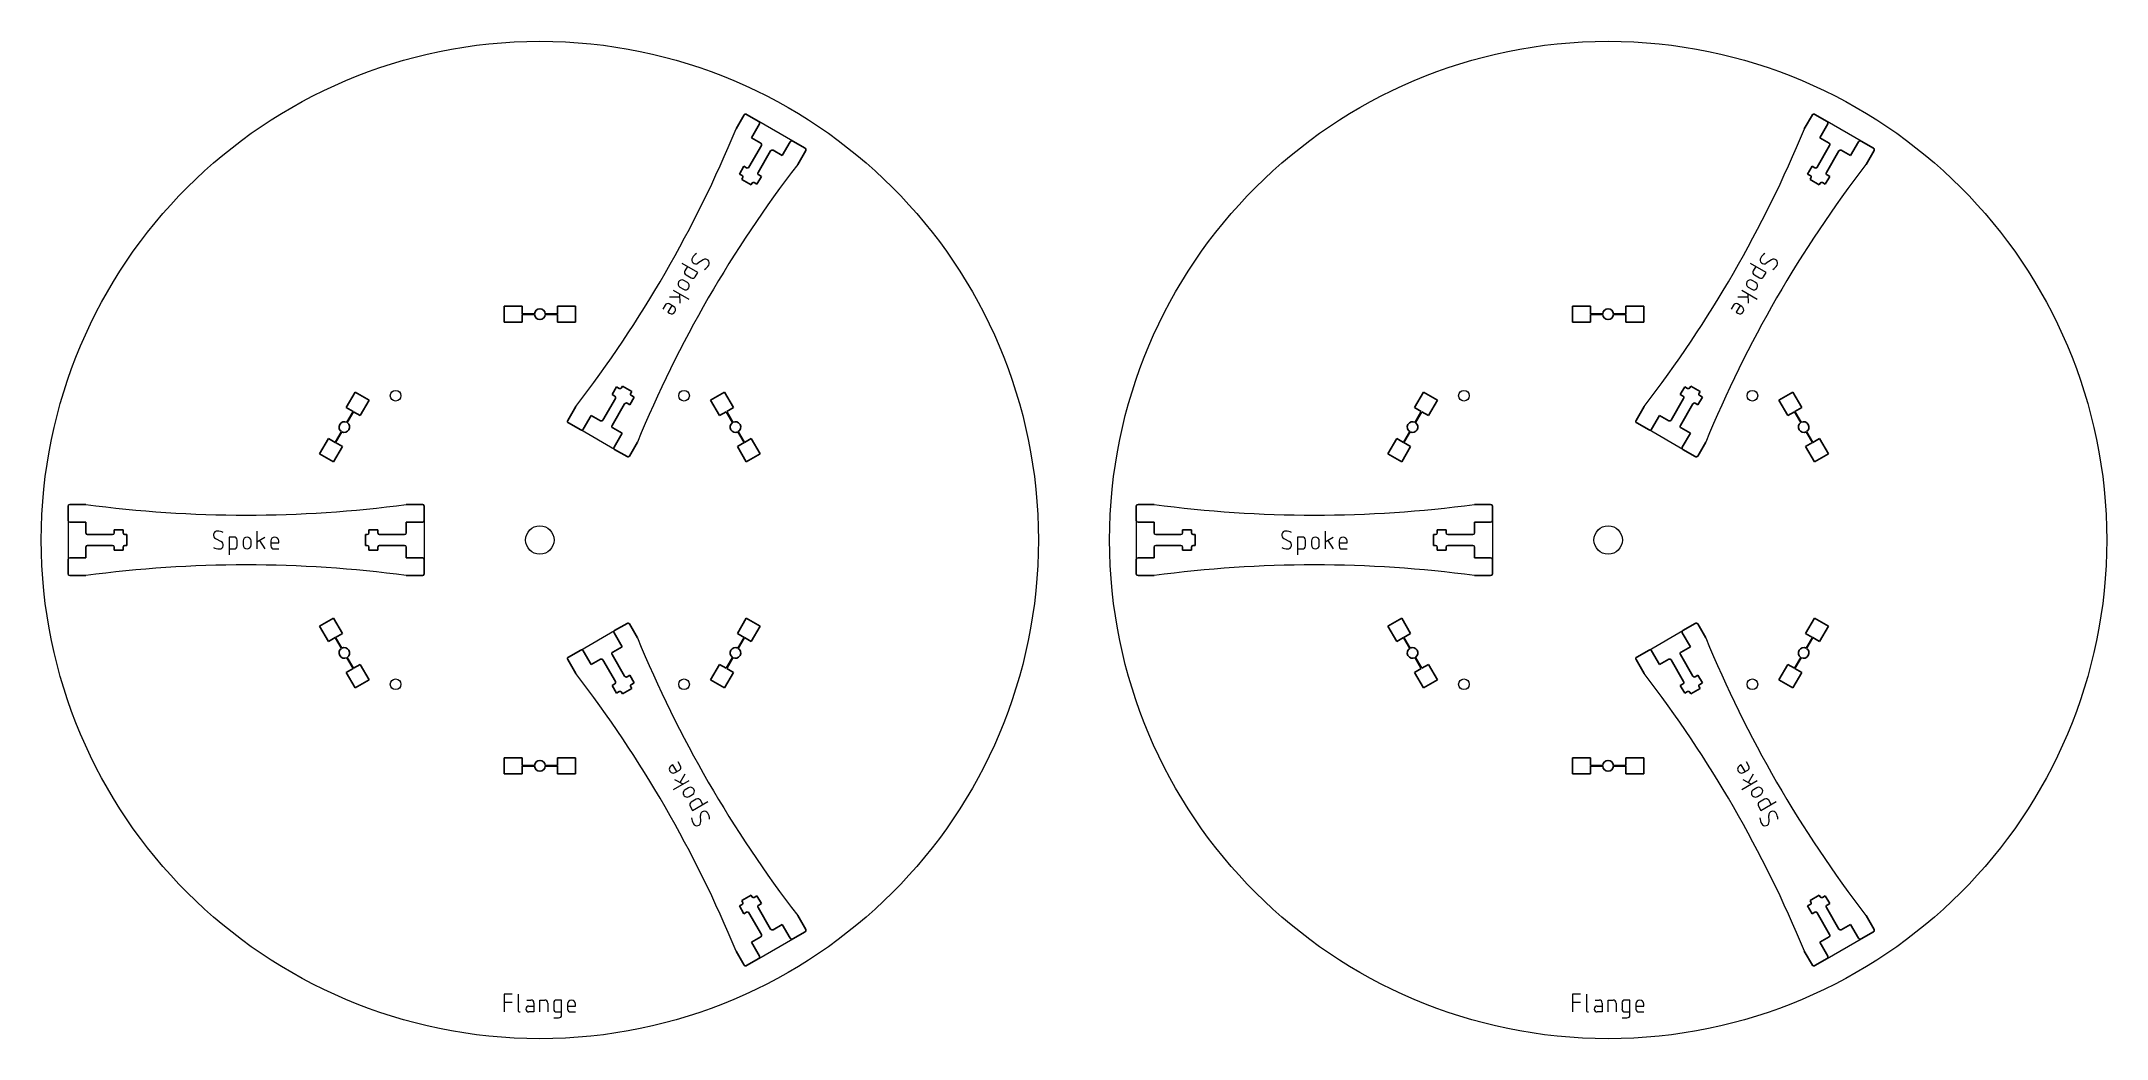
# Model space of a CAD drawing. Header units: millimetres. Extents: x 10 to 590, y 10 to 290.
import ezdxf

# ---------------------------------------------------------------- set-up
doc = ezdxf.new("R2010")
doc.units = ezdxf.units.MM
doc.layers.get('0').update_dxf_attribs({"linetype": 'CONTINUOUS', "lineweight": 25, "true_color": 0x000000})
doc.layers.add('Flange', color=7, linetype='CONTINUOUS', lineweight=0, true_color=0x000000)
doc.layers.add('Flange Etch', color=1, linetype='CONTINUOUS', lineweight=0, true_color=0xff0000)

msp = doc.modelspace()

# ---------------------------------------------------------------- linework, layer by layer
for p, q in [((207.34, 269.32), (205.09, 265.42)), ((211.49, 267.5), (208.02, 269.5)), ((209.42, 262.92), (211.67, 266.82)), ((507.34, 269.32), (505.09, 265.42)), ((511.49, 267.5), (508.02, 269.5)), ((509.42, 262.92), (511.67, 266.82)), ((212.02, 261.42), (209.42, 262.92)), ((218.08, 257.92), (220.33, 261.82)), ((221.01, 262), (224.48, 260)), ((512.02, 261.42), (509.42, 262.92)), ((518.08, 257.92), (520.33, 261.82)), ((521.01, 262), (524.48, 260)), ((212.2, 260.74), (208.7, 254.67)), ((211.3, 253.17), (214.8, 259.24)), ((215.48, 259.42), (218.08, 257.92)), ((224.66, 259.32), (222.41, 255.42)), ((512.2, 260.74), (508.7, 254.67)), ((511.3, 253.17), (514.8, 259.24)), ((515.48, 259.42), (518.08, 257.92)), ((524.66, 259.32), (522.41, 255.42)), ((207.27, 254.92), (206.02, 252.75)), ((206.02, 252.75), (206.77, 252.32)), ((206.95, 251.64), (206.7, 251.21)), ((206.7, 251.21), (209.3, 249.71)), ((208.02, 254.49), (207.27, 254.92)), ((209.3, 249.71), (209.55, 250.14)), ((210.23, 250.32), (210.98, 249.89)), ((210.98, 249.89), (212.23, 252.06)), ((212.23, 252.06), (211.48, 252.49)), ((507.27, 254.92), (506.02, 252.75)), ((506.02, 252.75), (506.77, 252.32)), ((506.95, 251.64), (506.7, 251.21)), ((506.7, 251.21), (509.3, 249.71)), ((508.02, 254.49), (507.27, 254.92)), ((509.3, 249.71), (509.55, 250.14)), ((510.23, 250.32), (510.98, 249.89)), ((510.98, 249.89), (512.23, 252.06)), ((512.23, 252.06), (511.48, 252.49)), ((145, 215.65), (140, 215.65)), ((140, 215.65), (140, 211.15)), ((145, 215.65), (145, 213.48)), ((155, 215.65), (160, 215.65)), ((155, 215.65), (155, 213.48)), ((160, 215.65), (160, 211.15)), ((445, 215.65), (440, 215.65)), ((440, 215.65), (440, 211.15)), ((445, 215.65), (445, 213.48)), ((455, 215.65), (460, 215.65)), ((455, 215.65), (455, 213.48)), ((460, 215.65), (460, 211.15)), ((145, 211.15), (140, 211.15)), ((145, 213.48), (148.5, 213.48)), ((145, 213.33), (145, 211.15)), ((145, 213.33), (148.5, 213.33)), ((151.5, 213.48), (155, 213.48)), ((151.5, 213.33), (155, 213.33)), ((155, 213.33), (155, 211.15)), ((155, 211.15), (160, 211.15)), ((445, 211.15), (440, 211.15)), ((445, 213.48), (448.5, 213.48)), ((445, 213.33), (445, 211.15)), ((445, 213.33), (448.5, 213.33)), ((451.5, 213.48), (455, 213.48)), ((451.5, 213.33), (455, 213.33)), ((455, 213.33), (455, 211.15)), ((455, 211.15), (460, 211.15)), ((95.64, 187.16), (98.14, 191.49)), ((98.14, 191.49), (102.04, 189.24)), ((171.52, 193), (170.27, 190.83)), ((172.27, 192.57), (171.52, 193)), ((173.2, 193.19), (172.95, 192.75)), ((175.8, 191.69), (173.2, 193.19)), ((175.55, 191.25), (175.8, 191.69)), ((201.86, 191.49), (197.96, 189.24)), ((204.36, 187.16), (201.86, 191.49)), ((395.64, 187.16), (398.14, 191.49)), ((398.14, 191.49), (402.04, 189.24)), ((471.52, 193), (470.27, 190.83)), ((472.27, 192.57), (471.52, 193)), ((473.2, 193.19), (472.95, 192.75)), ((475.8, 191.69), (473.2, 193.19)), ((475.55, 191.25), (475.8, 191.69)), ((501.86, 191.49), (497.96, 189.24)), ((504.36, 187.16), (501.86, 191.49)), ((95.64, 187.16), (97.53, 186.07)), ((95.78, 183.04), (97.53, 186.07)), ((95.91, 182.96), (97.66, 185.99)), ((97.66, 185.99), (99.54, 184.91)), ((99.54, 184.91), (102.04, 189.24)), ((157.84, 183.58), (160.09, 187.48)), ((171.2, 189.72), (167.7, 183.66)), ((170.27, 190.83), (171.02, 190.4)), ((170.3, 182.16), (173.8, 188.22)), ((174.48, 188.4), (175.23, 187.97)), ((175.23, 187.97), (176.48, 190.14)), ((176.48, 190.14), (175.73, 190.57)), ((200.46, 184.91), (197.96, 189.24)), ((202.34, 185.99), (200.46, 184.91)), ((202.34, 185.99), (204.09, 182.96)), ((204.36, 187.16), (202.47, 186.07)), ((202.47, 186.07), (204.22, 183.04)), ((395.64, 187.16), (397.53, 186.07)), ((395.78, 183.04), (397.53, 186.07)), ((395.91, 182.96), (397.66, 185.99)), ((397.66, 185.99), (399.54, 184.91)), ((399.54, 184.91), (402.04, 189.24)), ((457.84, 183.58), (460.09, 187.48)), ((471.2, 189.72), (467.7, 183.66)), ((470.27, 190.83), (471.02, 190.4)), ((470.3, 182.16), (473.8, 188.22)), ((474.48, 188.4), (475.23, 187.97)), ((475.23, 187.97), (476.48, 190.14)), ((476.48, 190.14), (475.73, 190.57)), ((500.46, 184.91), (497.96, 189.24)), ((502.34, 185.99), (500.46, 184.91)), ((502.34, 185.99), (504.09, 182.96)), ((504.36, 187.16), (502.47, 186.07)), ((502.47, 186.07), (504.22, 183.04)), ((92.53, 177.41), (94.28, 180.44)), ((92.66, 177.33), (94.41, 180.37)), ((161.49, 180.9), (158.02, 182.9)), ((164.42, 184.98), (162.17, 181.08)), ((167.02, 183.48), (164.42, 184.98)), ((170.48, 181.48), (173.08, 179.98)), ((173.08, 179.98), (170.83, 176.08)), ((205.59, 180.37), (207.34, 177.33)), ((205.72, 180.44), (207.47, 177.41)), ((392.53, 177.41), (394.28, 180.44)), ((392.66, 177.33), (394.41, 180.37)), ((461.49, 180.9), (458.02, 182.9)), ((464.42, 184.98), (462.17, 181.08)), ((467.02, 183.48), (464.42, 184.98)), ((470.48, 181.48), (473.08, 179.98)), ((473.08, 179.98), (470.83, 176.08)), ((505.59, 180.37), (507.34, 177.33)), ((505.72, 180.44), (507.47, 177.41)), ((90.64, 178.5), (88.14, 174.17)), ((88.14, 174.17), (92.04, 171.92)), ((90.64, 178.5), (92.53, 177.41)), ((94.54, 176.25), (92.04, 171.92)), ((92.66, 177.33), (94.54, 176.25)), ((171.01, 175.4), (174.48, 173.4)), ((175.16, 173.58), (177.41, 177.48)), ((207.34, 177.33), (205.46, 176.25)), ((205.46, 176.25), (207.96, 171.92)), ((209.36, 178.5), (207.47, 177.41)), ((211.86, 174.17), (207.96, 171.92)), ((209.36, 178.5), (211.86, 174.17)), ((390.64, 178.5), (388.14, 174.17)), ((388.14, 174.17), (392.04, 171.92)), ((390.64, 178.5), (392.53, 177.41)), ((394.54, 176.25), (392.04, 171.92)), ((392.66, 177.33), (394.54, 176.25)), ((471.01, 175.4), (474.48, 173.4)), ((475.16, 173.58), (477.41, 177.48)), ((507.34, 177.33), (505.46, 176.25)), ((505.46, 176.25), (507.96, 171.92)), ((509.36, 178.5), (507.47, 177.41)), ((511.86, 174.17), (507.96, 171.92)), ((509.36, 178.5), (511.86, 174.17)), ((17.5, 155.5), (17.5, 159.5)), ((18, 160), (22.5, 160)), ((117, 160), (112.5, 160)), ((117.5, 155.5), (117.5, 159.5)), ((317.5, 155.5), (317.5, 159.5)), ((318, 160), (322.5, 160)), ((417, 160), (412.5, 160)), ((417.5, 155.5), (417.5, 159.5)), ((22.5, 155), (18, 155)), ((22.5, 152), (22.5, 155)), ((30, 151.5), (23, 151.5)), ((33, 152.86), (30.5, 152.86)), ((30.5, 152.86), (30.5, 152)), ((33, 152), (33, 152.86)), ((34, 151.5), (33.5, 151.5)), ((34, 148.5), (34, 151.5)), ((101, 151.5), (101, 148.5)), ((101.5, 151.5), (101, 151.5)), ((102, 152.86), (102, 152)), ((104.5, 152.86), (102, 152.86)), ((104.5, 152), (104.5, 152.86)), ((112, 151.5), (105, 151.5)), ((112.5, 155), (117, 155)), ((112.5, 152), (112.5, 155)), ((322.5, 155), (318, 155)), ((322.5, 152), (322.5, 155)), ((330, 151.5), (323, 151.5)), ((333, 152.86), (330.5, 152.86)), ((330.5, 152.86), (330.5, 152)), ((333, 152), (333, 152.86)), ((334, 151.5), (333.5, 151.5)), ((334, 148.5), (334, 151.5)), ((401, 151.5), (401, 148.5)), ((401.5, 151.5), (401, 151.5)), ((402, 152.86), (402, 152)), ((404.5, 152.86), (402, 152.86)), ((404.5, 152), (404.5, 152.86)), ((412, 151.5), (405, 151.5)), ((412.5, 155), (417, 155)), ((412.5, 152), (412.5, 155)), ((22.5, 145), (18, 145)), ((22.5, 148), (22.5, 145)), ((23, 148.5), (30, 148.5)), ((30.5, 148), (30.5, 147.14)), ((30.5, 147.14), (33, 147.14)), ((33, 147.14), (33, 148)), ((33.5, 148.5), (34, 148.5)), ((101, 148.5), (101.5, 148.5)), ((102, 148), (102, 147.14)), ((102, 147.14), (104.5, 147.14)), ((104.5, 147.14), (104.5, 148)), ((105, 148.5), (112, 148.5)), ((112.5, 148), (112.5, 145)), ((112.5, 145), (117, 145)), ((322.5, 145), (318, 145)), ((322.5, 148), (322.5, 145)), ((323, 148.5), (330, 148.5)), ((330.5, 148), (330.5, 147.14)), ((330.5, 147.14), (333, 147.14)), ((333, 147.14), (333, 148)), ((333.5, 148.5), (334, 148.5)), ((401, 148.5), (401.5, 148.5)), ((402, 148), (402, 147.14)), ((402, 147.14), (404.5, 147.14)), ((404.5, 147.14), (404.5, 148)), ((405, 148.5), (412, 148.5)), ((412.5, 148), (412.5, 145)), ((412.5, 145), (417, 145)), ((17.5, 144.5), (17.5, 140.5)), ((18, 140), (22.5, 140)), ((117, 140), (112.5, 140)), ((117.5, 144.5), (117.5, 140.5)), ((317.5, 144.5), (317.5, 140.5)), ((318, 140), (322.5, 140)), ((417, 140), (412.5, 140)), ((417.5, 144.5), (417.5, 140.5)), ((88.14, 125.83), (92.04, 128.08)), ((94.54, 123.75), (92.04, 128.08)), ((205.46, 123.75), (207.96, 128.08)), ((211.86, 125.83), (207.96, 128.08)), ((388.14, 125.83), (392.04, 128.08)), ((394.54, 123.75), (392.04, 128.08)), ((505.46, 123.75), (507.96, 128.08)), ((511.86, 125.83), (507.96, 128.08)), ((90.64, 121.5), (88.14, 125.83)), ((90.64, 121.5), (92.53, 122.59)), ((94.28, 119.56), (92.53, 122.59)), ((92.66, 122.67), (94.54, 123.75)), ((94.41, 119.63), (92.66, 122.67)), ((173.08, 120.02), (170.83, 123.92)), ((171.01, 124.6), (174.48, 126.6)), ((175.16, 126.42), (177.41, 122.52)), ((207.34, 122.67), (205.46, 123.75)), ((207.34, 122.67), (205.59, 119.63)), ((207.47, 122.59), (205.72, 119.56)), ((209.36, 121.5), (207.47, 122.59)), ((209.36, 121.5), (211.86, 125.83)), ((390.64, 121.5), (388.14, 125.83)), ((390.64, 121.5), (392.53, 122.59)), ((394.28, 119.56), (392.53, 122.59)), ((392.66, 122.67), (394.54, 123.75)), ((394.41, 119.63), (392.66, 122.67)), ((473.08, 120.02), (470.83, 123.92)), ((471.01, 124.6), (474.48, 126.6)), ((475.16, 126.42), (477.41, 122.52)), ((507.34, 122.67), (505.46, 123.75)), ((507.34, 122.67), (505.59, 119.63)), ((507.47, 122.59), (505.72, 119.56)), ((509.36, 121.5), (507.47, 122.59)), ((509.36, 121.5), (511.86, 125.83)), ((97.53, 113.93), (95.78, 116.96)), ((97.66, 114.01), (95.91, 117.04)), ((157.84, 116.42), (160.09, 112.52)), ((161.49, 119.1), (158.02, 117.1)), ((164.42, 115.02), (162.17, 118.92)), ((167.02, 116.52), (164.42, 115.02)), ((167.7, 116.34), (171.2, 110.28)), ((173.8, 111.78), (170.3, 117.84)), ((170.48, 118.52), (173.08, 120.02)), ((204.09, 117.04), (202.34, 114.01)), ((204.22, 116.96), (202.47, 113.93)), ((397.53, 113.93), (395.78, 116.96)), ((397.66, 114.01), (395.91, 117.04)), ((457.84, 116.42), (460.09, 112.52)), ((461.49, 119.1), (458.02, 117.1)), ((464.42, 115.02), (462.17, 118.92)), ((467.02, 116.52), (464.42, 115.02)), ((467.7, 116.34), (471.2, 110.28)), ((473.8, 111.78), (470.3, 117.84)), ((470.48, 118.52), (473.08, 120.02)), ((504.09, 117.04), (502.34, 114.01)), ((504.22, 116.96), (502.47, 113.93)), ((95.64, 112.84), (97.53, 113.93)), ((95.64, 112.84), (98.14, 108.51)), ((97.66, 114.01), (99.54, 115.09)), ((98.14, 108.51), (102.04, 110.76)), ((99.54, 115.09), (102.04, 110.76)), ((175.23, 112.03), (174.48, 111.6)), ((176.48, 109.86), (175.23, 112.03)), ((200.46, 115.09), (197.96, 110.76)), ((201.86, 108.51), (197.96, 110.76)), ((202.34, 114.01), (200.46, 115.09)), ((204.36, 112.84), (201.86, 108.51)), ((204.36, 112.84), (202.47, 113.93)), ((395.64, 112.84), (397.53, 113.93)), ((395.64, 112.84), (398.14, 108.51)), ((397.66, 114.01), (399.54, 115.09)), ((398.14, 108.51), (402.04, 110.76)), ((399.54, 115.09), (402.04, 110.76)), ((475.23, 112.03), (474.48, 111.6)), ((476.48, 109.86), (475.23, 112.03)), ((500.46, 115.09), (497.96, 110.76)), ((501.86, 108.51), (497.96, 110.76)), ((502.34, 114.01), (500.46, 115.09)), ((504.36, 112.84), (501.86, 108.51)), ((504.36, 112.84), (502.47, 113.93)), ((171.02, 109.6), (170.27, 109.17)), ((170.27, 109.17), (171.52, 107)), ((171.52, 107), (172.27, 107.43)), ((172.95, 107.25), (173.2, 106.81)), ((173.2, 106.81), (175.8, 108.31)), ((175.8, 108.31), (175.55, 108.75)), ((175.73, 109.43), (176.48, 109.86)), ((471.02, 109.6), (470.27, 109.17)), ((470.27, 109.17), (471.52, 107)), ((471.52, 107), (472.27, 107.43)), ((472.95, 107.25), (473.2, 106.81)), ((473.2, 106.81), (475.8, 108.31)), ((475.8, 108.31), (475.55, 108.75)), ((475.73, 109.43), (476.48, 109.86)), ((145, 88.85), (140, 88.85)), ((140, 84.35), (140, 88.85)), ((145, 86.67), (145, 88.85)), ((155, 88.85), (160, 88.85)), ((155, 86.67), (155, 88.85)), ((160, 84.35), (160, 88.85)), ((445, 88.85), (440, 88.85)), ((440, 84.35), (440, 88.85)), ((445, 86.67), (445, 88.85)), ((455, 88.85), (460, 88.85)), ((455, 86.67), (455, 88.85)), ((460, 84.35), (460, 88.85)), ((145, 84.35), (140, 84.35)), ((148.5, 86.67), (145, 86.67)), ((148.5, 86.52), (145, 86.52)), ((145, 84.35), (145, 86.52)), ((155, 86.67), (151.5, 86.67)), ((155, 86.52), (151.5, 86.52)), ((155, 84.35), (155, 86.52)), ((155, 84.35), (160, 84.35)), ((445, 84.35), (440, 84.35)), ((448.5, 86.67), (445, 86.67)), ((448.5, 86.52), (445, 86.52)), ((445, 84.35), (445, 86.52)), ((455, 86.67), (451.5, 86.67)), ((455, 86.52), (451.5, 86.52)), ((455, 84.35), (455, 86.52)), ((455, 84.35), (460, 84.35)), ((206.77, 47.68), (206.02, 47.25)), ((206.02, 47.25), (207.27, 45.08)), ((209.3, 50.29), (206.7, 48.79)), ((206.7, 48.79), (206.95, 48.36)), ((209.55, 49.86), (209.3, 50.29)), ((210.98, 50.11), (210.23, 49.68)), ((212.23, 47.94), (210.98, 50.11)), ((214.8, 40.76), (211.3, 46.83)), ((211.48, 47.51), (212.23, 47.94)), ((506.77, 47.68), (506.02, 47.25)), ((506.02, 47.25), (507.27, 45.08)), ((509.3, 50.29), (506.7, 48.79)), ((506.7, 48.79), (506.95, 48.36)), ((509.55, 49.86), (509.3, 50.29)), ((510.98, 50.11), (510.23, 49.68)), ((512.23, 47.94), (510.98, 50.11)), ((514.8, 40.76), (511.3, 46.83)), ((511.48, 47.51), (512.23, 47.94)), ((207.27, 45.08), (208.02, 45.51)), ((208.7, 45.33), (212.2, 39.26)), ((215.48, 40.58), (218.08, 42.08)), ((218.08, 42.08), (220.33, 38.18)), ((224.66, 40.68), (222.41, 44.58)), ((507.27, 45.08), (508.02, 45.51)), ((508.7, 45.33), (512.2, 39.26)), ((515.48, 40.58), (518.08, 42.08)), ((518.08, 42.08), (520.33, 38.18)), ((524.66, 40.68), (522.41, 44.58)), ((212.02, 38.58), (209.42, 37.08)), ((209.42, 37.08), (211.67, 33.18)), ((221.01, 38), (224.48, 40)), ((512.02, 38.58), (509.42, 37.08)), ((509.42, 37.08), (511.67, 33.18)), ((521.01, 38), (524.48, 40)), ((207.34, 30.68), (205.09, 34.58)), ((211.49, 32.5), (208.02, 30.5)), ((507.34, 30.68), (505.09, 34.58)), ((511.49, 32.5), (508.02, 30.5))]:
    msp.add_line(p, q)
for centre, radius, start, end in [((207.77, 269.07), 0.5, 60, 150), ((211.24, 267.07), 0.5, 330, 60), ((507.77, 269.07), 0.5, 60, 150), ((511.24, 267.07), 0.5, 330, 60), ((211.77, 260.99), 0.5, 330, 60), ((220.76, 261.57), 0.5, 60, 150), ((511.77, 260.99), 0.5, 330, 60), ((520.76, 261.57), 0.5, 60, 150), ((215.23, 258.99), 0.5, 60, 150), ((224.23, 259.57), 0.5, 330, 60), ((515.23, 258.99), 0.5, 60, 150), ((524.23, 259.57), 0.5, 330, 60), ((206.52, 251.89), 0.5, 330, 60), ((208.27, 254.92), 0.5, 240, 330), ((209.98, 249.89), 0.5, 60, 150), ((211.73, 252.92), 0.5, 150, 240), ((506.52, 251.89), 0.5, 330, 60), ((508.27, 254.92), 0.5, 240, 330), ((509.98, 249.89), 0.5, 60, 150), ((511.73, 252.92), 0.5, 150, 240), ((150, 213.4), 1.5, 2.86598, 177.13402), ((450, 213.4), 1.5, 2.86598, 177.13402), ((150, 213.4), 1.5, 182.86598, 357.13402), ((450, 213.4), 1.5, 182.86598, 357.13402), ((172.52, 193), 0.5, 240, 330), ((472.52, 193), 0.5, 240, 330), ((170.77, 189.97), 0.5, 330, 60), ((174.23, 187.97), 0.5, 60, 150), ((175.98, 191), 0.5, 150, 240), ((470.77, 189.97), 0.5, 330, 60), ((474.23, 187.97), 0.5, 60, 150), ((475.98, 191), 0.5, 150, 240), ((95.09, 181.7), 1.5, 62.86598, 237.13402), ((95.09, 181.7), 1.5, 242.86598, 57.13402), ((158.27, 183.33), 0.5, 150, 240), ((161.74, 181.33), 0.5, 240, 330), ((167.27, 183.91), 0.5, 240, 330), ((170.73, 181.91), 0.5, 150, 240), ((204.91, 181.7), 1.5, 122.86598, 297.13402), ((204.91, 181.7), 1.5, 302.86598, 117.13402), ((395.09, 181.7), 1.5, 62.86598, 237.13402), ((395.09, 181.7), 1.5, 242.86598, 57.13402), ((458.27, 183.33), 0.5, 150, 240), ((461.74, 181.33), 0.5, 240, 330), ((467.27, 183.91), 0.5, 240, 330), ((470.73, 181.91), 0.5, 150, 240), ((504.91, 181.7), 1.5, 122.86598, 297.13402), ((504.91, 181.7), 1.5, 302.86598, 117.13402), ((171.26, 175.83), 0.5, 150, 240), ((471.26, 175.83), 0.5, 150, 240), ((174.73, 173.83), 0.5, 240, 330), ((474.73, 173.83), 0.5, 240, 330), ((18, 159.5), 0.5, 90, 180), ((117, 159.5), 0.5, 360, 90), ((318, 159.5), 0.5, 90, 180), ((417, 159.5), 0.5, 360, 90), ((18, 155.5), 0.5, 180, 270), ((23, 152), 0.5, 180, 270), ((30, 152), 0.5, 270, 360), ((33.5, 152), 0.5, 180, 270), ((101.5, 152), 0.5, 270, 360), ((105, 152), 0.5, 180, 270), ((112, 152), 0.5, 270, 360), ((117, 155.5), 0.5, 270, 360), ((318, 155.5), 0.5, 180, 270), ((323, 152), 0.5, 180, 270), ((330, 152), 0.5, 270, 360), ((333.5, 152), 0.5, 180, 270), ((401.5, 152), 0.5, 270, 360), ((405, 152), 0.5, 180, 270), ((412, 152), 0.5, 270, 360), ((417, 155.5), 0.5, 270, 360), ((18, 144.5), 0.5, 90, 180), ((23, 148), 0.5, 90, 180), ((30, 148), 0.5, 360, 90), ((33.5, 148), 0.5, 90, 180), ((101.5, 148), 0.5, 0, 90), ((105, 148), 0.5, 90, 180), ((112, 148), 0.5, 0, 90), ((117, 144.5), 0.5, 360, 90), ((318, 144.5), 0.5, 90, 180), ((323, 148), 0.5, 90, 180), ((330, 148), 0.5, 360, 90), ((333.5, 148), 0.5, 90, 180), ((401.5, 148), 0.5, 0, 90), ((405, 148), 0.5, 90, 180), ((412, 148), 0.5, 0, 90), ((417, 144.5), 0.5, 360, 90), ((18, 140.5), 0.5, 180, 270), ((117, 140.5), 0.5, 270, 360), ((318, 140.5), 0.5, 180, 270), ((417, 140.5), 0.5, 270, 360), ((171.26, 124.17), 0.5, 120, 210), ((174.73, 126.17), 0.5, 30, 120), ((471.26, 124.17), 0.5, 120, 210), ((474.73, 126.17), 0.5, 30, 120), ((95.09, 118.3), 1.5, 122.86598, 297.13402), ((95.09, 118.3), 1.5, 302.86598, 117.13402), ((158.27, 116.67), 0.5, 120, 210), ((161.74, 118.67), 0.5, 30, 120), ((167.27, 116.09), 0.5, 30, 120), ((170.73, 118.09), 0.5, 120, 210), ((204.91, 118.3), 1.5, 62.86598, 237.13402), ((204.91, 118.3), 1.5, 242.86598, 57.13402), ((395.09, 118.3), 1.5, 122.86598, 297.13402), ((395.09, 118.3), 1.5, 302.86598, 117.13402), ((458.27, 116.67), 0.5, 120, 210), ((461.74, 118.67), 0.5, 30, 120), ((467.27, 116.09), 0.5, 30, 120), ((470.73, 118.09), 0.5, 120, 210), ((504.91, 118.3), 1.5, 62.86598, 237.13402), ((504.91, 118.3), 1.5, 242.86598, 57.13402), ((170.77, 110.03), 0.5, 300, 30), ((174.23, 112.03), 0.5, 210, 300), ((470.77, 110.03), 0.5, 300, 30), ((474.23, 112.03), 0.5, 210, 300), ((172.52, 107), 0.5, 30, 120), ((175.98, 109), 0.5, 120, 210), ((472.52, 107), 0.5, 30, 120), ((475.98, 109), 0.5, 120, 210), ((150, 86.6), 1.5, 2.86598, 177.13402), ((450, 86.6), 1.5, 2.86598, 177.13402), ((150, 86.6), 1.5, 182.86598, 357.13402), ((450, 86.6), 1.5, 182.86598, 357.13402), ((206.52, 48.11), 0.5, 300, 30), ((209.98, 50.11), 0.5, 210, 300), ((211.73, 47.08), 0.5, 120, 210), ((506.52, 48.11), 0.5, 300, 30), ((509.98, 50.11), 0.5, 210, 300), ((511.73, 47.08), 0.5, 120, 210), ((208.27, 45.08), 0.5, 30, 120), ((215.23, 41.01), 0.5, 210, 300), ((224.23, 40.43), 0.5, 300, 30), ((508.27, 45.08), 0.5, 30, 120), ((515.23, 41.01), 0.5, 210, 300), ((524.23, 40.43), 0.5, 300, 30), ((211.77, 39.01), 0.5, 300, 30), ((220.76, 38.43), 0.5, 210, 300), ((511.77, 39.01), 0.5, 300, 30), ((520.76, 38.43), 0.5, 210, 300), ((207.77, 30.93), 0.5, 210, 300), ((211.24, 32.93), 0.5, 300, 30), ((507.77, 30.93), 0.5, 210, 300), ((511.24, 32.93), 0.5, 300, 30)]:
    msp.add_arc(centre, radius, start, end)
at = {"layer": 'Flange'}
for p, q in [((221.01, 262), (211.49, 267.5)), ((521.01, 262), (511.49, 267.5)), ((171.01, 175.4), (161.49, 180.9)), ((471.01, 175.4), (461.49, 180.9)), ((17.5, 155.5), (17.5, 144.5)), ((117.5, 155.5), (117.5, 144.5)), ((317.5, 155.5), (317.5, 144.5)), ((417.5, 155.5), (417.5, 144.5)), ((161.49, 119.1), (171.01, 124.6)), ((461.49, 119.1), (471.01, 124.6)), ((211.49, 32.5), (221.01, 38)), ((511.49, 32.5), (521.01, 38))]:
    msp.add_line(p, q, dxfattribs=at)
for centre, radius in [((150, 150), 140), ((450, 150), 140), ((109.5, 190.5), 1.5), ((190.5, 190.5), 1.5), ((409.5, 190.5), 1.5), ((490.5, 190.5), 1.5), ((150, 150), 4), ((450, 150), 4), ((109.5, 109.5), 1.5), ((190.5, 109.5), 1.5), ((409.5, 109.5), 1.5), ((490.5, 109.5), 1.5)]:
    msp.add_circle(centre, radius, dxfattribs=at)
for centre, start, end in [((-108.39, 394.45), 322.37185, 337.62815), ((191.61, 394.45), 322.37185, 337.62815), ((490.89, 48.45), 142.37185, 157.62815), ((790.89, 48.45), 142.37185, 157.62815), ((67.5, 496), 262.37185, 277.62815), ((367.5, 496), 262.37185, 277.62815), ((67.5, -196), 82.37185, 97.62815), ((367.5, -196), 82.37185, 97.62815), ((490.89, 251.55), 202.37185, 217.62815), ((790.89, 251.55), 202.37185, 217.62815), ((-108.39, -94.45), 22.37185, 37.62815), ((191.61, -94.45), 22.37185, 37.62815)]:
    msp.add_arc(centre, 339, start, end, dxfattribs=at)
at = {"layer": 'Flange Etch'}
for p, q in [((194.33, 225.12), (190, 227.62)), ((191.45, 226.79), (190.75, 225.58)), ((195.88, 228.66), (194.4, 227.7)), ((494.33, 225.12), (490, 227.62)), ((491.45, 226.79), (490.75, 225.58)), ((495.88, 228.66), (494.4, 227.7)), ((189.35, 220.94), (190.31, 220.38)), ((191.43, 222.31), (190.46, 222.86)), ((191.06, 224.45), (192.5, 223.61)), ((193.64, 223.92), (194.33, 225.12)), ((489.35, 220.94), (490.31, 220.38)), ((491.43, 222.31), (490.46, 222.86)), ((491.06, 224.45), (492.5, 223.61)), ((493.64, 223.92), (494.33, 225.12)), ((185.2, 215.96), (184.5, 214.76)), ((187.06, 215.85), (185.94, 213.93)), ((187.54, 215.57), (186.33, 216.27)), ((189.27, 218.21), (186.45, 218.13)), ((191.89, 217.55), (187.56, 220.05)), ((189.24, 219.08), (189.33, 216.46)), ((485.2, 215.96), (484.5, 214.76)), ((487.06, 215.85), (485.94, 213.93)), ((487.54, 215.57), (486.33, 216.27)), ((489.27, 218.21), (486.45, 218.13)), ((491.89, 217.55), (487.56, 220.05)), ((489.24, 219.08), (489.33, 216.46)), ((185.94, 213.93), (186.43, 213.65)), ((485.94, 213.93), (486.43, 213.65)), ((64.17, 150.83), (62.78, 150.83)), ((62.78, 150.83), (62.78, 145.83)), ((70.56, 152.5), (70.56, 147.5)), ((70.56, 149.44), (72.78, 150.83)), ((364.17, 150.83), (362.78, 150.83)), ((362.78, 150.83), (362.78, 145.83)), ((370.56, 152.5), (370.56, 147.5)), ((370.56, 149.44), (372.78, 150.83)), ((58.94, 150.4), (60.5, 149.6)), ((62.78, 147.5), (64.17, 147.5)), ((65, 148.33), (65, 150)), ((66.67, 149.72), (66.67, 148.61)), ((68.89, 148.61), (68.89, 149.72)), ((71.29, 149.9), (72.78, 147.5)), ((74.44, 149.72), (74.44, 148.33)), ((74.44, 149.17), (76.67, 149.17)), ((75.28, 147.5), (76.67, 147.5)), ((76.67, 149.17), (76.67, 149.72)), ((358.94, 150.4), (360.5, 149.6)), ((362.78, 147.5), (364.17, 147.5)), ((365, 148.33), (365, 150)), ((366.67, 149.72), (366.67, 148.61)), ((368.89, 148.61), (368.89, 149.72)), ((371.29, 149.9), (372.78, 147.5)), ((374.44, 149.72), (374.44, 148.33)), ((374.44, 149.17), (376.67, 149.17)), ((375.28, 147.5), (376.67, 147.5)), ((376.67, 149.17), (376.67, 149.72)), ((189.53, 86.54), (188.83, 87.74)), ((489.53, 86.54), (488.83, 87.74)), ((187.39, 86.91), (186.91, 86.63)), ((188.5, 84.98), (187.39, 86.91)), ((187.56, 79.95), (191.89, 82.45)), ((190.2, 81.48), (187.89, 82.71)), ((188.02, 84.71), (189.22, 85.4)), ((189.44, 81.88), (190.78, 84.37)), ((487.39, 86.91), (486.91, 86.63)), ((488.5, 84.98), (487.39, 86.91)), ((487.56, 79.95), (491.89, 82.45)), ((490.2, 81.48), (487.89, 82.71)), ((488.02, 84.71), (489.22, 85.4)), ((489.44, 81.88), (490.78, 84.37)), ((191.76, 80.45), (190.8, 79.89)), ((191.91, 77.97), (192.87, 78.53)), ((193.94, 77.22), (192.5, 76.39)), ((192.89, 74.05), (197.22, 76.55)), ((195.78, 75.71), (195.08, 76.92)), ((491.76, 80.45), (490.8, 79.89)), ((491.91, 77.97), (492.87, 78.53)), ((493.94, 77.22), (492.5, 76.39)), ((492.89, 74.05), (497.22, 76.55)), ((495.78, 75.71), (495.08, 76.92)), ((192.19, 75.25), (192.89, 74.05)), ((195.18, 70.94), (195.09, 72.69)), ((492.19, 75.25), (492.89, 74.05)), ((495.18, 70.94), (495.09, 72.69)), ((142.22, 22.5), (140, 22.5)), ((140, 22.5), (140, 17.5)), ((140, 20.28), (142.22, 20.28)), ((143.89, 22.5), (143.89, 18.06)), ((146.39, 20.83), (147.5, 20.83)), ((146.94, 19.17), (148.33, 19.17)), ((148.33, 17.5), (146.94, 17.5)), ((148.33, 20), (148.33, 17.5)), ((150, 17.5), (150, 20.83)), ((150, 20.83), (151.39, 20.83)), ((152.22, 20), (152.22, 17.5)), ((153.89, 20), (153.89, 18.33)), ((156.11, 20.83), (154.72, 20.83)), ((154.72, 17.5), (156.11, 17.5)), ((156.11, 16.67), (156.11, 20.83)), ((157.78, 19.72), (157.78, 18.33)), ((157.78, 19.17), (160, 19.17)), ((158.61, 17.5), (160, 17.5)), ((160, 19.17), (160, 19.72)), ((442.22, 22.5), (440, 22.5)), ((440, 22.5), (440, 17.5)), ((440, 20.28), (442.22, 20.28)), ((443.89, 22.5), (443.89, 18.06)), ((446.39, 20.83), (447.5, 20.83)), ((446.94, 19.17), (448.33, 19.17)), ((448.33, 17.5), (446.94, 17.5)), ((448.33, 20), (448.33, 17.5)), ((450, 17.5), (450, 20.83)), ((450, 20.83), (451.39, 20.83)), ((452.22, 20), (452.22, 17.5)), ((453.89, 20), (453.89, 18.33)), ((456.11, 20.83), (454.72, 20.83)), ((454.72, 17.5), (456.11, 17.5)), ((456.11, 16.67), (456.11, 20.83)), ((457.78, 19.72), (457.78, 18.33)), ((457.78, 19.17), (460, 19.17)), ((458.61, 17.5), (460, 17.5)), ((460, 19.17), (460, 19.72)), ((153.89, 15.83), (155.28, 15.83)), ((453.89, 15.83), (455.28, 15.83))]:
    msp.add_line(p, q, dxfattribs=at)
for centre, radius, start, end in [((193.8, 228.64), 1.11, 150, 302.98), ((196.02, 227.35), 3.68, 123.1, 150), ((196.48, 227.73), 1.11, 330, 123), ((194.26, 229.01), 3.68, 303.07, 330), ((493.8, 228.64), 1.11, 150, 302.98), ((496.02, 227.35), 3.68, 123.1, 150), ((496.48, 227.73), 1.11, 330, 123), ((494.26, 229.01), 3.68, 303.07, 330), ((189.91, 221.9), 1.11, 60, 240), ((190.87, 221.35), 1.11, 240, 60), ((191.47, 225.17), 0.833, 150, 240), ((192.92, 224.33), 0.833, 240, 330), ((489.91, 221.9), 1.11, 60, 240), ((490.87, 221.35), 1.11, 240, 60), ((491.47, 225.17), 0.833, 150, 240), ((492.92, 224.33), 0.833, 240, 330), ((185.92, 215.54), 0.833, 60, 150), ((186.98, 214.61), 1.11, 240, 60), ((485.92, 215.54), 0.833, 60, 150), ((486.98, 214.61), 1.11, 240, 60), ((59.44, 151.39), 1.11, 90, 243), ((59.44, 148.82), 3.68, 63.07, 90), ((64.17, 150), 0.833, 0, 90), ((67.78, 149.72), 1.11, 0, 180), ((75.56, 149.72), 1.11, 0, 180), ((359.44, 151.39), 1.11, 90, 243), ((359.44, 148.82), 3.68, 63.07, 90), ((364.17, 150), 0.833, 0, 90), ((367.78, 149.72), 1.11, 0, 180), ((375.56, 149.72), 1.11, 0, 180), ((60, 151.18), 3.68, 243.1, 270), ((60, 148.61), 1.11, 270, 62.98), ((64.17, 148.33), 0.833, 270, 0), ((67.78, 148.61), 1.11, 180, 0), ((75.28, 148.33), 0.833, 180, 270), ((360, 151.18), 3.68, 243.1, 270), ((360, 148.61), 1.11, 270, 62.98), ((364.17, 148.33), 0.833, 270, 0), ((367.78, 148.61), 1.11, 180, 0), ((375.28, 148.33), 0.833, 180, 270), ((187.46, 85.67), 1.11, 120, 300), ((188.8, 86.12), 0.833, 300, 30), ((487.46, 85.67), 1.11, 120, 300), ((488.8, 86.12), 0.833, 300, 30), ((191.35, 78.93), 1.11, 120, 300), ((192.31, 79.49), 1.11, 300, 120), ((192.92, 75.67), 0.833, 120, 210), ((194.36, 76.5), 0.833, 30, 120), ((491.35, 78.93), 1.11, 120, 300), ((492.31, 79.49), 1.11, 300, 120), ((492.92, 75.67), 0.833, 120, 210), ((494.36, 76.5), 0.833, 30, 120), ((196.3, 72.17), 3.68, 183.07, 210), ((194.08, 70.88), 1.11, 210, 3), ((196.2, 72.75), 1.11, 30, 182.98), ((193.98, 71.47), 3.68, 3.1, 30), ((496.3, 72.17), 3.68, 183.07, 210), ((494.08, 70.88), 1.11, 210, 3), ((496.2, 72.75), 1.11, 30, 182.98), ((493.98, 71.47), 3.68, 3.1, 30), ((144.44, 18.06), 0.556, 180, 270), ((146.94, 18.33), 0.833, 90, 270), ((147.5, 20), 0.833, 0, 90), ((151.39, 20), 0.833, 0, 90), ((154.72, 20), 0.833, 90, 180), ((154.72, 18.33), 0.833, 180, 270), ((158.89, 19.72), 1.11, 0, 180), ((158.61, 18.33), 0.833, 180, 270), ((444.44, 18.06), 0.556, 180, 270), ((446.94, 18.33), 0.833, 90, 270), ((447.5, 20), 0.833, 0, 90), ((451.39, 20), 0.833, 0, 90), ((454.72, 20), 0.833, 90, 180), ((454.72, 18.33), 0.833, 180, 270), ((458.89, 19.72), 1.11, 0, 180), ((458.61, 18.33), 0.833, 180, 270), ((155.28, 16.67), 0.833, 270, 0), ((455.28, 16.67), 0.833, 270, 0)]:
    msp.add_arc(centre, radius, start, end, dxfattribs=at)

doc.saveas('drawing.dxf')
